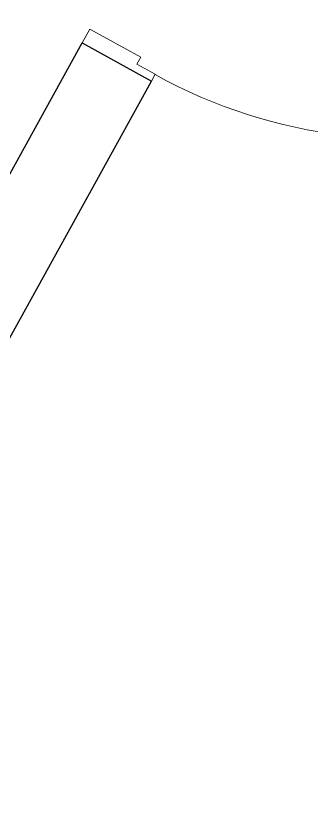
# Model space of a CAD drawing. Header units: metres. Extents: x 2113 to 5678, y -2764 to 956.
# Drawn here: x 3195.332 to 3195.894, y -1648.194 to -1646.662 of the extents above; entities that cross this region are included whole.
import ezdxf

# ---------------------------------------------------------------- set-up
doc = ezdxf.new("R2010")
doc.units = ezdxf.units.M
doc.header["$MEASUREMENT"] = 0
for name, color, linetype in [('_SETOR A', 1, 'Continuous'), ('PAREDE', 7, 'Continuous'), ('TXT_QUADRAFISCAL_5000', 7, 'Continuous')]:
    doc.layers.add(name, color=color, linetype=linetype)
doc.layers.add('Esquadrias', color=50, linetype='Continuous', lineweight=9)

# ---------------------------------------------------------------- blocks, each defined once
blk = doc.blocks.new('GINASIO')
at = {"layer": 'Esquadrias'}
for p, q in [((3758.9425, -1188.1097), (3758.9425, -1188.0947)), ((3759.0925, -1188.0947), (3759.0925, -1188.1247)), ((3758.9825, -1188.1097), (3758.9425, -1188.1097)), ((3758.9825, -1188.1247), (3758.9825, -1188.1097)), ((3759.0925, -1188.1247), (3758.9825, -1188.1247))]:
    blk.add_line(p, q, dxfattribs=at)
blk.add_arc((3758.9425, -1189.0797), 0.9708, 90, 177.6386, dxfattribs=at)
at = {"layer": 'PAREDE', "ltscale": 5}
for p, q in [((3758.9425, -1186.8697), (3758.9425, -1188.0947)), ((3759.0925, -1186.8697), (3759.0925, -1188.0947)), ((3759.0925, -1188.0947), (3758.9425, -1188.0947))]:
    blk.add_line(p, q, dxfattribs=at)

msp = doc.modelspace()

# ---------------------------------------------------------------- linework, layer by layer
at = {"layer": 'TXT_QUADRAFISCAL_5000', "lineweight": 100}
msp.add_circle((3163.675, -1737.5511), 237.9528, dxfattribs=at)
msp.add_circle((3163.675, -1737.5511), 237.9528, dxfattribs=at)

# ---------------------------------------------------------------- block references
at = {"layer": '_SETOR A', "rotation": 151.0553157846748}
msp.add_blockref('GINASIO', (5909.9961, -4505.6686), dxfattribs=at)

doc.saveas('drawing.dxf')
